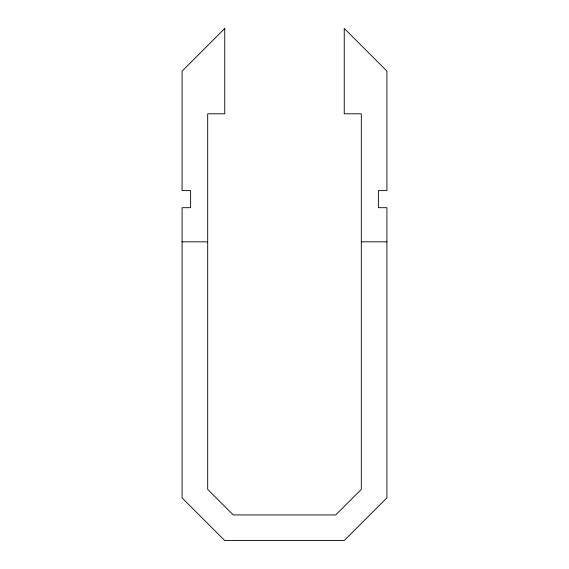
<?xml version="1.0" encoding="UTF-8"?>
<svg xmlns="http://www.w3.org/2000/svg" width="569" height="569" viewBox="0 0 569 569"><rect width="100%" height="100%" fill="white"/><g stroke="black" fill="none" stroke-linecap="round" stroke-linejoin="round"><path stroke-width="0.85" d="M182.08 241.825L207.685 241.825M361.315 241.825L386.92 241.825M224.755 28.45L182.08 71.125L182.08 190.615L190.615 190.615L190.615 207.685L182.08 207.685L182.08 497.875L224.755 540.55L344.245 540.55L386.92 497.875L386.92 207.685L378.385 207.685L378.385 190.615L386.92 190.615L386.92 71.125L344.245 28.45L344.245 113.8L361.315 113.8L361.315 489.34L335.71 514.945L233.29 514.945L207.685 489.34L207.685 113.8L224.755 113.8L224.755 28.45"/></g></svg>
